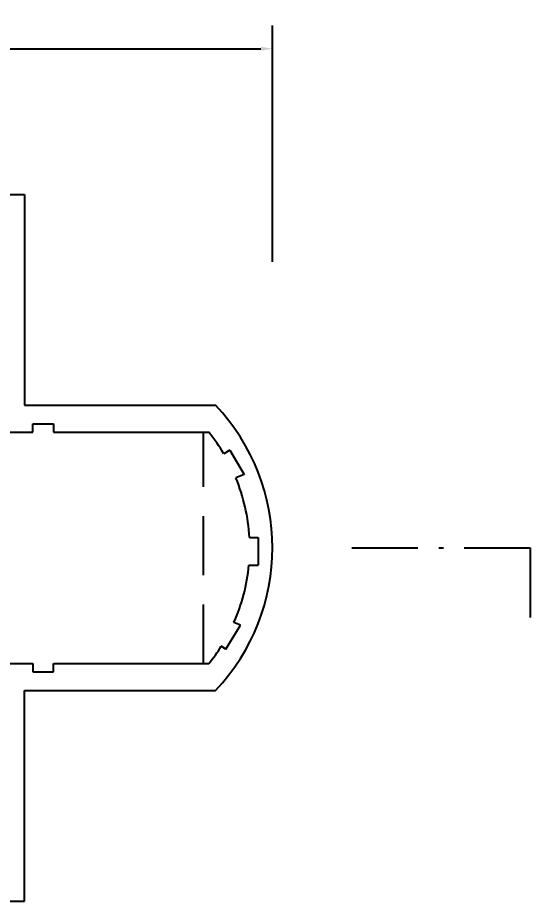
# Model space of a CAD drawing. Header units: metres. Extents: x 225 to 336, y 133 to 179.
# Drawn here: x 313.78 to 335.88, y 140.79 to 178.88 of the extents above; entities that cross this region are included whole.
import ezdxf

# ---------------------------------------------------------------- set-up
doc = ezdxf.new("R2010")
doc.units = ezdxf.units.M
doc.linetypes.add('DASHED', pattern=[19.05, 12.7, -6.35])
for name, color, linetype in [('ceco.net Il Redentore DIMENSIONS', 154, 'Continuous'), ('ceco.net Il Redentore LINES PROJECTED', 241, 'DASHED'), ('ceco.net Il Redentore WALLS CUT', 150, 'Continuous')]:
    doc.layers.add(name, color=color, linetype=linetype)
doc.dimstyles.new('ISO-25', dxfattribs={"dimtxt": 2.5, "dimasz": 2.5, "dimexe": 1.25, "dimexo": 0.625, "dimtad": 1, "dimtxsty": 'Standard', "dimcen": 2.5, "dimadec": 0, "dimazin": 0, "dimtfac": 1, "dimtmove": 0, "dimatfit": 3, "dimfxl": 0, "dimarcsym": 0})

# ---------------------------------------------------------------- blocks, each defined once
blk = doc.blocks.new('*D11')
at = {"layer": 'ceco.net Il Redentore DIMENSIONS', "color": 0, "lineweight": -2}
for p, q in [((249.585, 172.624), (249.585, 178.54)), ((324.765, 168.359), (324.765, 178.54)), ((250.085, 177.54), (324.265, 177.54))]:
    blk.add_line(p, q, dxfattribs=at)
at = {"layer": 'ceco.net Il Redentore DIMENSIONS', "color": 0}
for points in [[(250.085, 177.623), (250.085, 177.456), (249.585, 177.54)], [(324.265, 177.623), (324.265, 177.456), (324.765, 177.54)]]:
    blk.add_solid(points, dxfattribs=at)
at = {"layer": 'Defpoints', "color": 0}
for p in [(324.765, 177.54), (249.585, 171.624), (324.765, 167.359)]:
    blk.add_point(p, dxfattribs=at)
at = {"layer": 'ceco.net Il Redentore DIMENSIONS', "color": 0, "insert": (287.175, 178.223), "char_height": 1, "attachment_point": 5}
blk.add_mtext('75,18', dxfattribs=at)

msp = doc.modelspace()

# ---------------------------------------------------------------- linework, layer by layer
at = {"layer": 'ceco.net Il Redentore LINES PROJECTED', "ltscale": 0.2}
msp.add_line((321.786, 151.044), (321.786, 161.007), dxfattribs=at)
at = {"layer": 'ceco.net Il Redentore WALLS CUT'}
for p, q in [((304.905, 171.26), (314.071, 171.26)), ((314.071, 171.26), (314.071, 162.171)), ((314.071, 162.171), (322.308, 162.171)), ((314.441, 161.007), (314.441, 161.373)), ((314.441, 161.373), (315.332, 161.373)), ((315.332, 161.373), (315.332, 161.007)), ((313.161, 161.007), (314.441, 161.007)), ((315.332, 161.007), (322.026, 161.007)), ((322.932, 160.232), (322.672, 160.078)), ((322.932, 160.232), (323.542, 159.186)), ((323.542, 159.186), (323.19, 159.041)), ((323.772, 156.476), (324.148, 156.476)), ((324.148, 156.476), (324.148, 155.285)), ((323.751, 155.285), (324.148, 155.285)), ((323.388, 152.69), (323.106, 152.815)), ((322.759, 151.658), (323.388, 152.69)), ((322.759, 151.658), (322.557, 151.786)), ((313.161, 151.044), (314.441, 151.044)), ((314.441, 151.044), (314.441, 150.678)), ((315.332, 150.678), (315.332, 151.044)), ((315.332, 151.044), (322.026, 151.044)), ((314.441, 150.678), (315.332, 150.678)), ((314.071, 140.791), (314.071, 149.88)), ((314.071, 149.88), (322.308, 149.88)), ((304.905, 140.791), (314.071, 140.791))]:
    msp.add_line(p, q, dxfattribs=at)
for points in [[(328.181, 156.026), (331.029, 156.026)], [(331.929, 156.026), (332.129, 156.026)], [(333.029, 156.026), (335.878, 156.026)], [(335.878, 156.026), (335.878, 153.026)]]:
    msp.add_lwpolyline(points, dxfattribs=at)
for radius, start, end in [(8.914, 316.4169, 43.5831), (7.934, 30.7143, 38.8978), (7.934, 3.2576, 22.3391), (7.934, 336.1273, 354.6463), (7.934, 321.1022, 327.6958)]:
    msp.add_arc((315.851, 156.026), radius, start, end, dxfattribs=at)

# ---------------------------------------------------------------- dimensions: what is measured, and where the dimension line sits
at = {"layer": 'ceco.net Il Redentore DIMENSIONS'}
dim = msp.add_linear_dim(base=(324.765, 177.54), p1=(249.585, 171.624), p2=(324.765, 167.359), angle=0, dimstyle='ISO-25', override={"dimtxt": 1, "dimasz": 0.5, "dimexe": 1, "dimexo": 1, "dimgap": 0.1}, dxfattribs=at)
dim.commit()
dim.dimension.update_dxf_attribs({"geometry": '*D11', "text_midpoint": (287.175, 178.223)})

doc.saveas('drawing.dxf')
